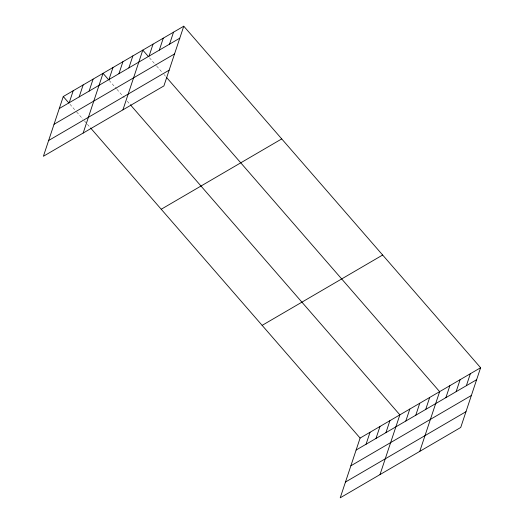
<?xml version="1.0" encoding="UTF-8"?>
<svg xmlns="http://www.w3.org/2000/svg" width="524" height="524" viewBox="0 0 524 524"><rect width="100%" height="100%" fill="white"/><g stroke="black" fill="none" stroke-linecap="round" stroke-linejoin="round"><path stroke-width="0.39" stroke-dasharray="2.62 1.97" d="M149.504 57.83L156.204 65.539M156.722 66.129L162.388 72.659M163.933 74.434L165.486 76.216M109.215 80.447L116.433 88.752M116.95 89.342L124.168 97.647M127.26 101.211L129.841 104.171M69.967 104.25L76.15 111.37M76.668 111.966L82.858 119.079M84.403 120.861L89.558 126.795"/><path stroke-width="0.79" d="M183.773 26.2L63.266 96.54L43.394 156.27L163.901 85.929L183.773 26.2L480.606 367.73L460.734 427.46L340.227 497.8L360.099 438.071L480.606 367.73M69.22 102.717L73.203 90.737M79.163 96.914L83.146 84.934M89.106 91.111L93.089 79.131M83.159 133.057L103.032 73.327L108.704 79.851M108.992 79.504L112.974 67.524M118.928 73.701L122.917 61.721M128.871 67.897L132.854 55.917M122.93 109.85L142.797 50.114L148.469 56.638M149.058 56.114L153.041 44.134M159.303 50.134L163.285 38.16M169.547 44.154L173.529 32.18M366.053 444.241L370.042 432.267M375.996 438.437L379.985 426.464M385.939 432.634L389.921 420.661M379.998 474.587L399.864 414.857L130.358 104.767M405.825 421.027L409.807 409.054M415.768 415.224L419.75 403.251M425.704 409.427L429.693 397.447M419.763 451.374L439.636 391.644L166.514 77.401M445.891 397.644L449.874 385.664M456.135 391.664L460.118 379.684M466.38 385.684L470.362 373.704M59.278 108.52L179.784 38.18M54.038 124.28L174.544 53.939M48.634 140.511L169.141 70.17M161.222 209.246L281.729 138.906M262.144 325.365L382.651 255.024M356.117 450.044L476.624 379.704M350.87 465.803L471.377 395.463M345.473 482.041L465.98 411.7M63.266 96.54L68.932 103.064M90.587 127.98L360.099 438.071"/></g></svg>
